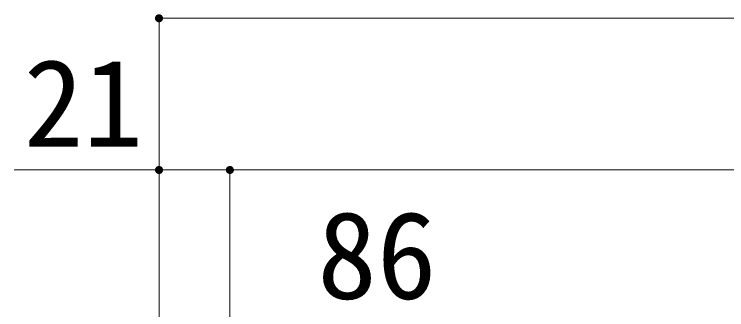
# Model space of a CAD drawing. Units: millimetres, scale not verified. Extents: x -10000 to 10000, y -6925 to 6925.
# Drawn here: x -4805 to -4101, y 1023 to 1315 of the extents above; entities that cross this region are included whole.
import ezdxf
from ezdxf.enums import TextEntityAlignment as Align

# ---------------------------------------------------------------- set-up
doc = ezdxf.new("R2010")
doc.units = ezdxf.units.MM
doc.header["$LTSCALE"] = 50
doc.layers.add('1-2_1-7', color=7, linetype='Continuous', lineweight=9)
doc.layers.add('2-8_2-7', color=7, linetype='Continuous', lineweight=9)
doc.styles.add('ＭＳ ゴシック', font='')
doc.styles.get('ＭＳ ゴシック').set_extended_font_data('MS Gothic')

msp = doc.modelspace()

# ---------------------------------------------------------------- linework, layer by layer
at = {"layer": '2-8_2-7', "color": 3}
for p, q in [((-4661.8, 1310.76), (5338.2, 1310.76)), ((-4661.8, 1310.76), (-4661.8, 532.96)), ((-4661.8, 1160.76), (-4804.76, 1160.76)), ((-4661.8, 1160.76), (-4591.8, 1160.76)), ((-4591.8, 1160.76), (-4591.8, 532.96)), ((248.2, 1160.76), (-4591.8, 1160.76))]:
    msp.add_line(p, q, dxfattribs=at)
at = {"layer": '2-8_2-7'}
for points in [[(-4665.18, 1312.9), (-4665.8, 1311.01), (-4665.42, 1312.46)], [(-4665.18, 1312.9), (-4665.8, 1310.76), (-4665.8, 1311.01)], [(-4665.18, 1312.9), (-4661.8, 1310.76), (-4665.8, 1310.76)], [(-4665.42, 1312.46), (-4665.8, 1311.01), (-4665.73, 1311.51)], [(-4661.8, 1310.76), (-4665.77, 1310.26), (-4665.8, 1310.76)], [(-4661.8, 1310.76), (-4665.68, 1309.76), (-4665.77, 1310.26)], [(-4665.42, 1312.46), (-4665.73, 1311.51), (-4665.61, 1312)], [(-4661.8, 1310.76), (-4665.52, 1309.29), (-4665.68, 1309.76)], [(-4661.8, 1310.76), (-4665.31, 1308.83), (-4665.52, 1309.29)], [(-4661.8, 1310.76), (-4665.04, 1308.41), (-4665.31, 1308.83)], [(-4664.88, 1313.31), (-4661.8, 1310.76), (-4665.18, 1312.9)], [(-4661.8, 1310.76), (-4664.72, 1308.02), (-4665.04, 1308.41)], [(-4664.54, 1313.68), (-4661.8, 1310.76), (-4664.88, 1313.31)], [(-4661.8, 1310.76), (-4664.35, 1307.68), (-4664.72, 1308.02)], [(-4664.15, 1314), (-4661.8, 1310.76), (-4664.54, 1313.68)], [(-4661.8, 1310.76), (-4663.95, 1307.38), (-4664.35, 1307.68)], [(-4663.73, 1314.26), (-4661.8, 1310.76), (-4664.15, 1314)], [(-4661.8, 1310.76), (-4663.51, 1307.14), (-4663.95, 1307.38)], [(-4663.28, 1314.48), (-4661.8, 1310.76), (-4663.73, 1314.26)], [(-4661.8, 1310.76), (-4663.04, 1306.96), (-4663.51, 1307.14)], [(-4662.8, 1314.63), (-4661.8, 1310.76), (-4663.28, 1314.48)], [(-4661.8, 1310.76), (-4662.55, 1306.83), (-4663.04, 1306.96)], [(-4662.3, 1314.73), (-4661.8, 1310.76), (-4662.8, 1314.63)], [(-4661.8, 1306.76), (-4662.55, 1306.83), (-4661.8, 1310.76)], [(-4661.8, 1314.76), (-4661.8, 1310.76), (-4662.3, 1314.73)], [(-4661.55, 1314.75), (-4661.8, 1310.76), (-4661.8, 1314.76)], [(-4661.05, 1314.69), (-4661.8, 1310.76), (-4661.55, 1314.75)], [(-4660.57, 1314.56), (-4661.8, 1310.76), (-4661.05, 1314.69)], [(-4660.57, 1314.56), (-4657.8, 1310.76), (-4661.8, 1310.76)], [(-4657.8, 1310.76), (-4661.8, 1306.76), (-4661.8, 1310.76)], [(-4657.8, 1310.76), (-4661.3, 1306.79), (-4661.8, 1306.76)], [(-4657.8, 1310.76), (-4660.81, 1306.89), (-4661.3, 1306.79)], [(-4657.8, 1310.76), (-4660.33, 1307.04), (-4660.81, 1306.89)], [(-4660.1, 1314.38), (-4657.8, 1310.76), (-4660.57, 1314.56)], [(-4657.8, 1310.76), (-4659.88, 1307.25), (-4660.33, 1307.04)], [(-4659.66, 1314.14), (-4657.8, 1310.76), (-4660.1, 1314.38)], [(-4657.8, 1310.76), (-4659.45, 1307.52), (-4659.88, 1307.25)], [(-4659.25, 1313.84), (-4657.8, 1310.76), (-4659.66, 1314.14)], [(-4657.8, 1310.76), (-4659.06, 1307.84), (-4659.45, 1307.52)], [(-4658.89, 1313.5), (-4657.8, 1310.76), (-4659.25, 1313.84)], [(-4657.8, 1310.76), (-4658.72, 1308.21), (-4659.06, 1307.84)], [(-4658.57, 1313.11), (-4657.8, 1310.76), (-4658.89, 1313.5)], [(-4657.8, 1310.76), (-4658.43, 1308.62), (-4658.72, 1308.21)], [(-4658.3, 1312.69), (-4657.8, 1310.76), (-4658.57, 1313.11)], [(-4657.8, 1310.76), (-4658.18, 1309.06), (-4658.43, 1308.62)], [(-4658.08, 1312.23), (-4657.8, 1310.76), (-4658.3, 1312.69)], [(-4657.81, 1310.51), (-4658.18, 1309.06), (-4657.8, 1310.76)], [(-4657.87, 1310.01), (-4658.18, 1309.06), (-4657.81, 1310.51)], [(-4657.87, 1310.01), (-4658, 1309.52), (-4658.18, 1309.06)], [(-4657.93, 1311.75), (-4657.8, 1310.76), (-4658.08, 1312.23)], [(-4657.83, 1311.26), (-4657.8, 1310.76), (-4657.93, 1311.75)], [(-4661.8, 1306.76), (-4662.05, 1306.77), (-4662.55, 1306.83)], [(-4665.18, 1162.9), (-4665.8, 1160.76), (-4665.42, 1162.46)], [(-4665.18, 1162.9), (-4661.8, 1160.76), (-4665.8, 1160.76)], [(-4665.42, 1162.46), (-4665.8, 1161.01), (-4665.61, 1162)], [(-4665.42, 1162.46), (-4665.8, 1160.76), (-4665.8, 1161.01)], [(-4665.61, 1162), (-4665.8, 1161.01), (-4665.73, 1161.51)], [(-4664.88, 1163.31), (-4661.8, 1160.76), (-4665.18, 1162.9)], [(-4664.54, 1163.68), (-4661.8, 1160.76), (-4664.88, 1163.31)], [(-4664.15, 1164), (-4661.8, 1160.76), (-4664.54, 1163.68)], [(-4663.73, 1164.26), (-4661.8, 1160.76), (-4664.15, 1164)], [(-4663.28, 1164.48), (-4661.8, 1160.76), (-4663.73, 1164.26)], [(-4662.8, 1164.63), (-4661.8, 1160.76), (-4663.28, 1164.48)], [(-4662.3, 1164.73), (-4661.8, 1160.76), (-4662.8, 1164.63)], [(-4661.8, 1164.76), (-4661.8, 1160.76), (-4662.3, 1164.73)], [(-4661.55, 1164.75), (-4661.8, 1160.76), (-4661.8, 1164.76)], [(-4661.05, 1164.69), (-4661.8, 1160.76), (-4661.55, 1164.75)], [(-4660.57, 1164.56), (-4661.8, 1160.76), (-4661.05, 1164.69)], [(-4660.57, 1164.56), (-4657.8, 1160.76), (-4661.8, 1160.76)], [(-4660.1, 1164.38), (-4657.8, 1160.76), (-4660.57, 1164.56)], [(-4659.66, 1164.14), (-4657.8, 1160.76), (-4660.1, 1164.38)], [(-4659.25, 1163.84), (-4657.8, 1160.76), (-4659.66, 1164.14)], [(-4658.89, 1163.5), (-4657.8, 1160.76), (-4659.25, 1163.84)], [(-4658.57, 1163.11), (-4657.8, 1160.76), (-4658.89, 1163.5)], [(-4658.3, 1162.69), (-4657.8, 1160.76), (-4658.57, 1163.11)], [(-4658.08, 1162.23), (-4657.8, 1160.76), (-4658.3, 1162.69)], [(-4657.93, 1161.75), (-4657.8, 1160.76), (-4658.08, 1162.23)], [(-4657.83, 1161.26), (-4657.8, 1160.76), (-4657.93, 1161.75)], [(-4595.18, 1162.9), (-4595.8, 1160.76), (-4595.42, 1162.46)], [(-4595.18, 1162.9), (-4591.8, 1160.76), (-4595.8, 1160.76)], [(-4595.18, 1162.9), (-4595.8, 1160.76), (-4595.42, 1162.46)], [(-4595.18, 1162.9), (-4591.8, 1160.76), (-4595.8, 1160.76)], [(-4595.42, 1162.46), (-4595.8, 1161.01), (-4595.61, 1162)], [(-4595.42, 1162.46), (-4595.8, 1160.76), (-4595.8, 1161.01)], [(-4595.42, 1162.46), (-4595.8, 1161.01), (-4595.61, 1162)], [(-4595.42, 1162.46), (-4595.8, 1160.76), (-4595.8, 1161.01)], [(-4595.61, 1162), (-4595.8, 1161.01), (-4595.73, 1161.51)], [(-4595.61, 1162), (-4595.8, 1161.01), (-4595.73, 1161.51)], [(-4594.88, 1163.31), (-4591.8, 1160.76), (-4595.18, 1162.9)], [(-4594.88, 1163.31), (-4591.8, 1160.76), (-4595.18, 1162.9)], [(-4594.54, 1163.68), (-4591.8, 1160.76), (-4594.88, 1163.31)], [(-4594.54, 1163.68), (-4591.8, 1160.76), (-4594.88, 1163.31)], [(-4594.15, 1164), (-4591.8, 1160.76), (-4594.54, 1163.68)], [(-4594.15, 1164), (-4591.8, 1160.76), (-4594.54, 1163.68)], [(-4593.73, 1164.26), (-4591.8, 1160.76), (-4594.15, 1164)], [(-4593.73, 1164.26), (-4591.8, 1160.76), (-4594.15, 1164)], [(-4593.28, 1164.48), (-4591.8, 1160.76), (-4593.73, 1164.26)], [(-4593.28, 1164.48), (-4591.8, 1160.76), (-4593.73, 1164.26)], [(-4592.8, 1164.63), (-4591.8, 1160.76), (-4593.28, 1164.48)], [(-4592.8, 1164.63), (-4591.8, 1160.76), (-4593.28, 1164.48)], [(-4592.3, 1164.73), (-4591.8, 1160.76), (-4592.8, 1164.63)], [(-4592.3, 1164.73), (-4591.8, 1160.76), (-4592.8, 1164.63)], [(-4591.8, 1164.76), (-4591.8, 1160.76), (-4592.3, 1164.73)], [(-4591.8, 1164.76), (-4591.8, 1160.76), (-4592.3, 1164.73)], [(-4591.55, 1164.75), (-4591.8, 1160.76), (-4591.8, 1164.76)], [(-4591.55, 1164.75), (-4591.8, 1160.76), (-4591.8, 1164.76)], [(-4591.05, 1164.69), (-4591.8, 1160.76), (-4591.55, 1164.75)], [(-4591.05, 1164.69), (-4591.8, 1160.76), (-4591.55, 1164.75)], [(-4590.57, 1164.56), (-4591.8, 1160.76), (-4591.05, 1164.69)], [(-4590.57, 1164.56), (-4591.8, 1160.76), (-4591.05, 1164.69)], [(-4590.57, 1164.56), (-4587.8, 1160.76), (-4591.8, 1160.76)], [(-4590.57, 1164.56), (-4587.8, 1160.76), (-4591.8, 1160.76)], [(-4590.1, 1164.38), (-4587.8, 1160.76), (-4590.57, 1164.56)], [(-4590.1, 1164.38), (-4587.8, 1160.76), (-4590.57, 1164.56)], [(-4589.66, 1164.14), (-4587.8, 1160.76), (-4590.1, 1164.38)], [(-4589.66, 1164.14), (-4587.8, 1160.76), (-4590.1, 1164.38)], [(-4589.25, 1163.84), (-4587.8, 1160.76), (-4589.66, 1164.14)], [(-4589.25, 1163.84), (-4587.8, 1160.76), (-4589.66, 1164.14)], [(-4588.89, 1163.5), (-4587.8, 1160.76), (-4589.25, 1163.84)], [(-4588.89, 1163.5), (-4587.8, 1160.76), (-4589.25, 1163.84)], [(-4588.57, 1163.11), (-4587.8, 1160.76), (-4588.89, 1163.5)], [(-4588.57, 1163.11), (-4587.8, 1160.76), (-4588.89, 1163.5)], [(-4588.3, 1162.69), (-4587.8, 1160.76), (-4588.57, 1163.11)], [(-4588.3, 1162.69), (-4587.8, 1160.76), (-4588.57, 1163.11)], [(-4588.08, 1162.23), (-4587.8, 1160.76), (-4588.3, 1162.69)], [(-4588.08, 1162.23), (-4587.8, 1160.76), (-4588.3, 1162.69)], [(-4587.93, 1161.75), (-4587.8, 1160.76), (-4588.08, 1162.23)], [(-4587.93, 1161.75), (-4587.8, 1160.76), (-4588.08, 1162.23)], [(-4587.83, 1161.26), (-4587.8, 1160.76), (-4587.93, 1161.75)], [(-4587.83, 1161.26), (-4587.8, 1160.76), (-4587.93, 1161.75)], [(-4661.8, 1160.76), (-4665.77, 1160.26), (-4665.8, 1160.76)], [(-4661.8, 1160.76), (-4665.68, 1159.76), (-4665.77, 1160.26)], [(-4661.8, 1160.76), (-4665.52, 1159.29), (-4665.68, 1159.76)], [(-4661.8, 1160.76), (-4665.31, 1158.83), (-4665.52, 1159.29)], [(-4661.8, 1160.76), (-4665.04, 1158.41), (-4665.31, 1158.83)], [(-4661.8, 1160.76), (-4664.72, 1158.02), (-4665.04, 1158.41)], [(-4661.8, 1160.76), (-4664.35, 1157.68), (-4664.72, 1158.02)], [(-4661.8, 1160.76), (-4663.95, 1157.38), (-4664.35, 1157.68)], [(-4661.8, 1160.76), (-4663.51, 1157.14), (-4663.95, 1157.38)], [(-4661.8, 1160.76), (-4663.04, 1156.96), (-4663.51, 1157.14)], [(-4661.8, 1160.76), (-4662.55, 1156.83), (-4663.04, 1156.96)], [(-4661.8, 1156.76), (-4662.55, 1156.83), (-4661.8, 1160.76)], [(-4661.8, 1156.76), (-4662.05, 1156.77), (-4662.55, 1156.83)], [(-4657.8, 1160.76), (-4661.8, 1156.76), (-4661.8, 1160.76)], [(-4657.8, 1160.76), (-4661.3, 1156.79), (-4661.8, 1156.76)], [(-4657.8, 1160.76), (-4660.81, 1156.89), (-4661.3, 1156.79)], [(-4657.8, 1160.76), (-4660.33, 1157.04), (-4660.81, 1156.89)], [(-4657.8, 1160.76), (-4659.88, 1157.25), (-4660.33, 1157.04)], [(-4657.8, 1160.76), (-4659.45, 1157.52), (-4659.88, 1157.25)], [(-4657.8, 1160.76), (-4659.06, 1157.84), (-4659.45, 1157.52)], [(-4657.8, 1160.76), (-4658.72, 1158.21), (-4659.06, 1157.84)], [(-4657.8, 1160.76), (-4658.43, 1158.62), (-4658.72, 1158.21)], [(-4657.8, 1160.76), (-4658.18, 1159.06), (-4658.43, 1158.62)], [(-4657.81, 1160.51), (-4658.18, 1159.06), (-4657.8, 1160.76)], [(-4657.81, 1160.51), (-4658, 1159.52), (-4658.18, 1159.06)], [(-4657.87, 1160.01), (-4658, 1159.52), (-4657.81, 1160.51)], [(-4591.8, 1160.76), (-4595.77, 1160.26), (-4595.8, 1160.76)], [(-4591.8, 1160.76), (-4595.77, 1160.26), (-4595.8, 1160.76)], [(-4591.8, 1160.76), (-4595.68, 1159.76), (-4595.77, 1160.26)], [(-4591.8, 1160.76), (-4595.68, 1159.76), (-4595.77, 1160.26)], [(-4591.8, 1160.76), (-4595.52, 1159.29), (-4595.68, 1159.76)], [(-4591.8, 1160.76), (-4595.52, 1159.29), (-4595.68, 1159.76)], [(-4591.8, 1160.76), (-4595.31, 1158.83), (-4595.52, 1159.29)], [(-4591.8, 1160.76), (-4595.31, 1158.83), (-4595.52, 1159.29)], [(-4591.8, 1160.76), (-4595.04, 1158.41), (-4595.31, 1158.83)], [(-4591.8, 1160.76), (-4595.04, 1158.41), (-4595.31, 1158.83)], [(-4591.8, 1160.76), (-4594.72, 1158.02), (-4595.04, 1158.41)], [(-4591.8, 1160.76), (-4594.72, 1158.02), (-4595.04, 1158.41)], [(-4591.8, 1160.76), (-4594.35, 1157.68), (-4594.72, 1158.02)], [(-4591.8, 1160.76), (-4594.35, 1157.68), (-4594.72, 1158.02)], [(-4591.8, 1160.76), (-4593.95, 1157.38), (-4594.35, 1157.68)], [(-4591.8, 1160.76), (-4593.95, 1157.38), (-4594.35, 1157.68)], [(-4591.8, 1160.76), (-4593.51, 1157.14), (-4593.95, 1157.38)], [(-4591.8, 1160.76), (-4593.51, 1157.14), (-4593.95, 1157.38)], [(-4591.8, 1160.76), (-4593.04, 1156.96), (-4593.51, 1157.14)], [(-4591.8, 1160.76), (-4593.04, 1156.96), (-4593.51, 1157.14)], [(-4591.8, 1160.76), (-4592.55, 1156.83), (-4593.04, 1156.96)], [(-4591.8, 1160.76), (-4592.55, 1156.83), (-4593.04, 1156.96)], [(-4591.8, 1156.76), (-4592.55, 1156.83), (-4591.8, 1160.76)], [(-4591.8, 1156.76), (-4592.55, 1156.83), (-4591.8, 1160.76)], [(-4591.8, 1156.76), (-4592.05, 1156.77), (-4592.55, 1156.83)], [(-4591.8, 1156.76), (-4592.05, 1156.77), (-4592.55, 1156.83)], [(-4587.8, 1160.76), (-4591.8, 1156.76), (-4591.8, 1160.76)], [(-4587.8, 1160.76), (-4591.3, 1156.79), (-4591.8, 1156.76)], [(-4587.8, 1160.76), (-4591.8, 1156.76), (-4591.8, 1160.76)], [(-4587.8, 1160.76), (-4591.3, 1156.79), (-4591.8, 1156.76)], [(-4587.8, 1160.76), (-4590.81, 1156.89), (-4591.3, 1156.79)], [(-4587.8, 1160.76), (-4590.81, 1156.89), (-4591.3, 1156.79)], [(-4587.8, 1160.76), (-4590.33, 1157.04), (-4590.81, 1156.89)], [(-4587.8, 1160.76), (-4590.33, 1157.04), (-4590.81, 1156.89)], [(-4587.8, 1160.76), (-4589.88, 1157.25), (-4590.33, 1157.04)], [(-4587.8, 1160.76), (-4589.88, 1157.25), (-4590.33, 1157.04)], [(-4587.8, 1160.76), (-4589.45, 1157.52), (-4589.88, 1157.25)], [(-4587.8, 1160.76), (-4589.45, 1157.52), (-4589.88, 1157.25)], [(-4587.8, 1160.76), (-4589.06, 1157.84), (-4589.45, 1157.52)], [(-4587.8, 1160.76), (-4589.06, 1157.84), (-4589.45, 1157.52)], [(-4587.8, 1160.76), (-4588.72, 1158.21), (-4589.06, 1157.84)], [(-4587.8, 1160.76), (-4588.72, 1158.21), (-4589.06, 1157.84)], [(-4587.8, 1160.76), (-4588.43, 1158.62), (-4588.72, 1158.21)], [(-4587.8, 1160.76), (-4588.43, 1158.62), (-4588.72, 1158.21)], [(-4587.8, 1160.76), (-4588.18, 1159.06), (-4588.43, 1158.62)], [(-4587.8, 1160.76), (-4588.18, 1159.06), (-4588.43, 1158.62)], [(-4587.81, 1160.51), (-4588.18, 1159.06), (-4587.8, 1160.76)], [(-4587.81, 1160.51), (-4588.18, 1159.06), (-4587.8, 1160.76)], [(-4587.81, 1160.51), (-4588, 1159.52), (-4588.18, 1159.06)], [(-4587.81, 1160.51), (-4588, 1159.52), (-4588.18, 1159.06)], [(-4587.87, 1160.01), (-4588, 1159.52), (-4587.81, 1160.51)], [(-4587.87, 1160.01), (-4588, 1159.52), (-4587.81, 1160.51)]]:
    msp.add_solid(points, dxfattribs=at)

# ---------------------------------------------------------------- texts
at = {"layer": '1-2_1-7', "color": 4, "style": 'ＭＳ ゴシック'}
for s, p in [('21', (-4795.37, 1157.77)), ('86', (-4505.47, 1007.39))]:
    msp.add_text(s, height=86.51, dxfattribs=at).set_placement(p, align=Align.BOTTOM_LEFT)

doc.saveas('drawing.dxf')
